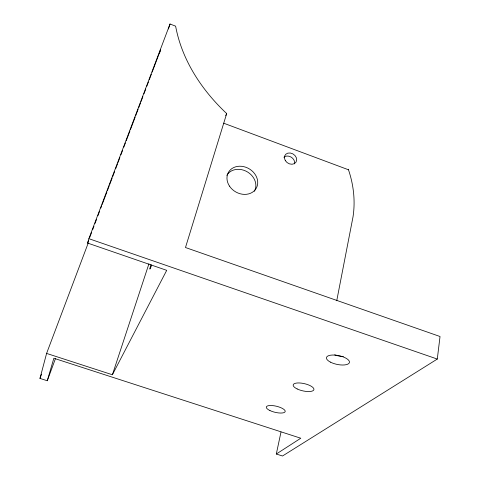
<?xml version="1.0" encoding="UTF-8"?>
<svg xmlns="http://www.w3.org/2000/svg" width="480" height="480" viewBox="0 0 480 480"><rect width="100%" height="100%" fill="white"/><g stroke="black" fill="none" stroke-linecap="round" stroke-linejoin="round"><path stroke-width="0.72" d="M280.998 432.018L276.312 454.014L282.516 456L437.286 359.058L440.034 336.51L185.484 247.518L226.692 113.556C201.792 90.228 181.902 60.102 175.626 26.166L170.016 24L88.86 238.68L87.6 243.06L166.716 270.336L112.392 374.76L46.596 353.418L88.302 242.832M336.738 300.744L353.022 216.828C355.488 200.886 353.562 184.428 348.294 169.23M55.572 358.296L47.268 380.748L39.966 378.414L46.596 353.418M47.268 380.748L53.856 358.248L300.78 438.228L276.312 454.014M159.468 53.304L160.608 49.734L152.148 72.15M168.414 28.98L170.016 24M112.392 374.76L148.938 263.814M39.966 378.414L41.544 374.214M87.6 243.06L88.656 240.258M89.718 237.456L91.566 232.554M92.628 229.752L93.948 226.248M95.01 223.452L96.594 219.246M97.92 215.742L99.504 211.542M100.824 208.038L101.622 205.938M102.15 204.534L106.908 191.928M107.442 190.53L109.29 185.622M109.818 184.224L112.2 177.918M112.728 176.52L114.582 171.618M115.638 168.816L117.492 163.908M118.02 162.51L119.874 157.608M120.93 154.806L122.52 150.6M123.84 147.102L125.43 142.896M126.222 140.796L129.924 130.986M130.452 129.588L135.216 116.982M135.744 115.578L138.126 109.272M138.654 107.874L140.508 102.972M141.036 101.568L142.884 96.666M143.946 93.864L145.794 88.962M146.856 86.16L148.44 81.954M149.238 79.854L151.35 74.25M225.714 115.578L226.692 113.556M88.86 238.68L437.286 359.058M223.71 123.21L348.48 169.776M283.884 157.272A6.468 5.238 33 0 1 291.258 157.194A6.468 5.238 33 0 1 294.534 163.878M151.602 265.332A9.708 0.474 -70.5 0 1 151.05 264.504M343.356 356.556A11.682 4.548 11.8 0 1 334.674 354.858M226.812 175.356A15.918 13.314 30.3 0 1 227.052 174.954M227.31 174.57A15.918 13.314 30.3 0 1 247.71 172.092A15.918 13.314 30.3 0 1 254.358 191.304M285.33 160.62A6.504 5.256 33 0 0 295.992 162.168A6.504 5.256 33 0 0 290.334 153.018A6.504 5.256 33 0 0 285.33 160.62M330.42 362.124A11.748 4.47 11.9 0 0 349.278 362.898A11.748 4.47 11.9 0 0 334.146 355.044A11.748 4.47 11.9 0 0 330.42 362.124M297.186 388.956A10.62 3.69 12.9 0 0 313.854 389.814A10.62 3.69 12.9 0 0 299.658 382.968A10.62 3.69 12.9 0 0 297.186 388.956M269.94 410.55A9.714 3.114 13.5 0 0 285.132 411.72A9.714 3.114 13.5 0 0 272.16 405.552A9.714 3.114 13.5 0 0 269.94 410.55M229.488 186.114A16.02 13.368 30.3 0 0 256.092 188.526A16.02 13.368 30.3 0 0 241.446 166.284A16.02 13.368 30.3 0 0 229.488 186.114"/></g></svg>
